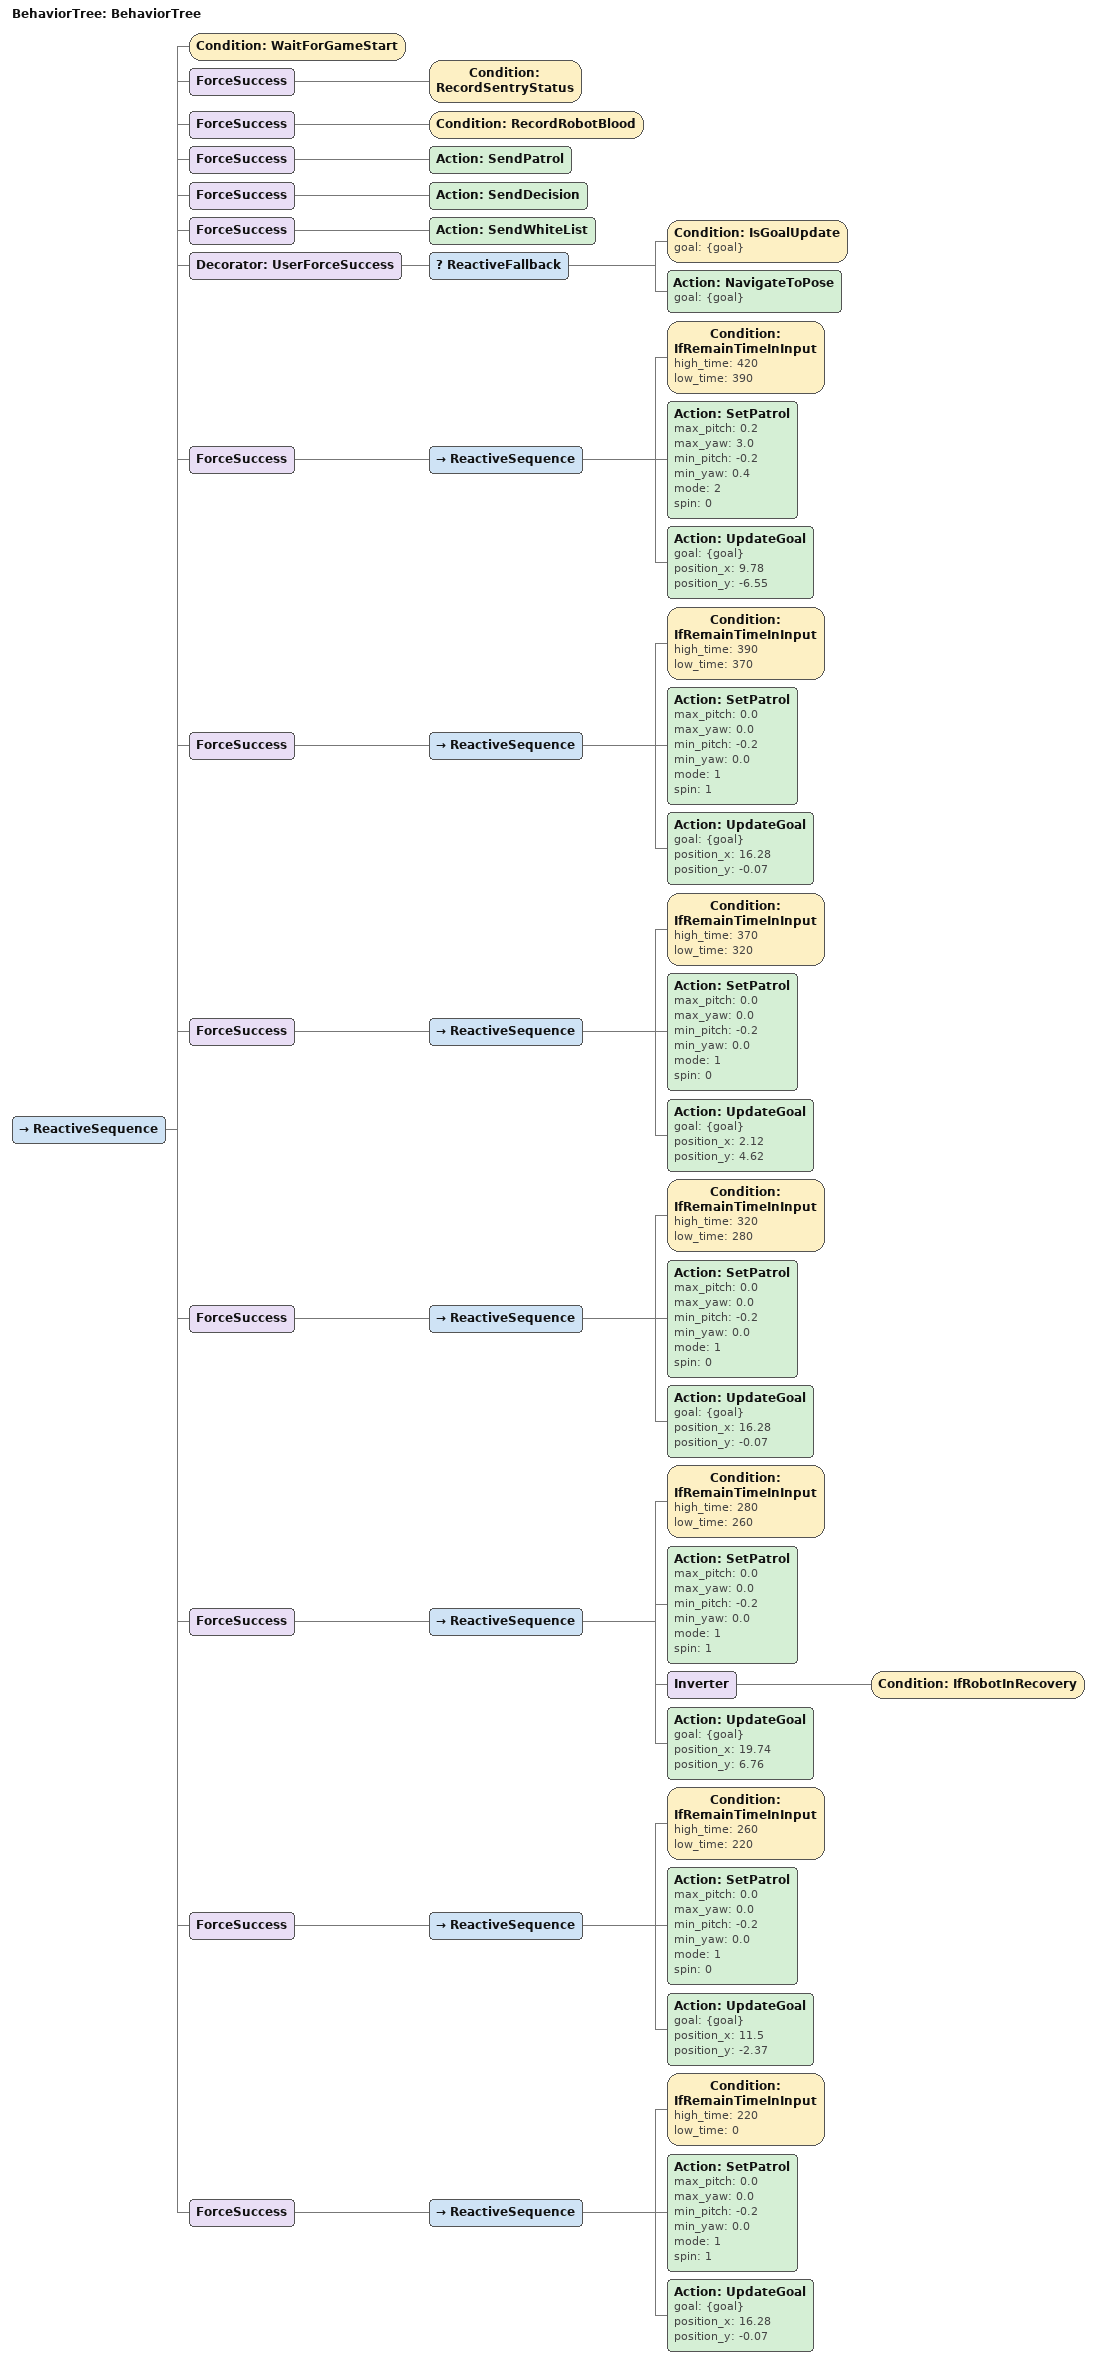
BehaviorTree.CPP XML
<?xml version="1.0"?>
<root main_tree_to_execute="BehaviorTree">
    <BehaviorTree ID="BehaviorTree">
        <ReactiveSequence>
            <Condition ID="WaitForGameStart"/>
            <ForceSuccess>
                <Condition ID="RecordSentryStatus"/>
            </ForceSuccess>
            <ForceSuccess>
                <Condition ID="RecordRobotBlood"/>
            </ForceSuccess>
            <ForceSuccess>
                <Action ID="SendPatrol"/>
            </ForceSuccess>
            <ForceSuccess>
                <Action ID="SendDecision"/>
            </ForceSuccess>
            <ForceSuccess>
                <Action ID="SendWhiteList"/>
            </ForceSuccess>
            <Decorator ID="UserForceSuccess">
                <ReactiveFallback>
                    <Condition ID="IsGoalUpdate" goal="{goal}"/>
                    <Action ID="NavigateToPose" goal="{goal}"/>
                </ReactiveFallback>
            </Decorator>
            <ForceSuccess>
                <ReactiveSequence>
                    <Condition ID="IfRemainTimeInInput" high_time="420" low_time="390"/>
                    <Action ID="SetPatrol" max_pitch="0.2" max_yaw="3.0" min_pitch="-0.2" min_yaw="0.4" mode="2" spin="0"/>
                    <Action ID="UpdateGoal" goal="{goal}" position_x="9.78" position_y="-6.55"/>
                </ReactiveSequence>
            </ForceSuccess>
            <ForceSuccess>
                <ReactiveSequence>
                    <Condition ID="IfRemainTimeInInput" high_time="390" low_time="370"/>
                    <Action ID="SetPatrol" max_pitch="0.0" max_yaw="0.0" min_pitch="-0.2" min_yaw="0.0" mode="1" spin="1"/>
                    <Action ID="UpdateGoal" goal="{goal}" position_x="16.28" position_y="-0.07"/>
                </ReactiveSequence>
            </ForceSuccess>
            <ForceSuccess>
                <ReactiveSequence>
                    <Condition ID="IfRemainTimeInInput" high_time="370" low_time="320"/>
                    <Action ID="SetPatrol" max_pitch="0.0" max_yaw="0.0" min_pitch="-0.2" min_yaw="0.0" mode="1" spin="0"/>
                    <Action ID="UpdateGoal" goal="{goal}" position_x="2.12" position_y="4.62"/>
                </ReactiveSequence>
            </ForceSuccess>
            <ForceSuccess>
                <ReactiveSequence>
                    <Condition ID="IfRemainTimeInInput" high_time="320" low_time="280"/>
                    <Action ID="SetPatrol" max_pitch="0.0" max_yaw="0.0" min_pitch="-0.2" min_yaw="0.0" mode="1" spin="0"/>
                    <Action ID="UpdateGoal" goal="{goal}" position_x="16.28" position_y="-0.07"/>
                </ReactiveSequence>
            </ForceSuccess>
            <ForceSuccess>
                <ReactiveSequence>
                    <Condition ID="IfRemainTimeInInput" high_time="280" low_time="260"/>
                    <Action ID="SetPatrol" max_pitch="0.0" max_yaw="0.0" min_pitch="-0.2" min_yaw="0.0" mode="1" spin="1"/>
                    <Inverter>
                        <Condition ID="IfRobotInRecovery"/>
                    </Inverter>
                    <Action ID="UpdateGoal" goal="{goal}" position_x="19.74" position_y="6.76"/>
                </ReactiveSequence>
            </ForceSuccess>
            <ForceSuccess>
                <ReactiveSequence>
                    <Condition ID="IfRemainTimeInInput" high_time="260" low_time="220"/>
                    <Action ID="SetPatrol" max_pitch="0.0" max_yaw="0.0" min_pitch="-0.2" min_yaw="0.0" mode="1" spin="0"/>
                    <Action ID="UpdateGoal" goal="{goal}" position_x="11.5" position_y="-2.37"/>
                </ReactiveSequence>
            </ForceSuccess>
            <ForceSuccess>
                <ReactiveSequence>
                    <Condition ID="IfRemainTimeInInput" high_time="220" low_time="0"/>
                    <Action ID="SetPatrol" max_pitch="0.0" max_yaw="0.0" min_pitch="-0.2" min_yaw="0.0" mode="1" spin="1"/>
                    <Action ID="UpdateGoal" goal="{goal}" position_x="16.28" position_y="-0.07"/>
                </ReactiveSequence>
            </ForceSuccess>
        </ReactiveSequence>
    </BehaviorTree>
</root>
